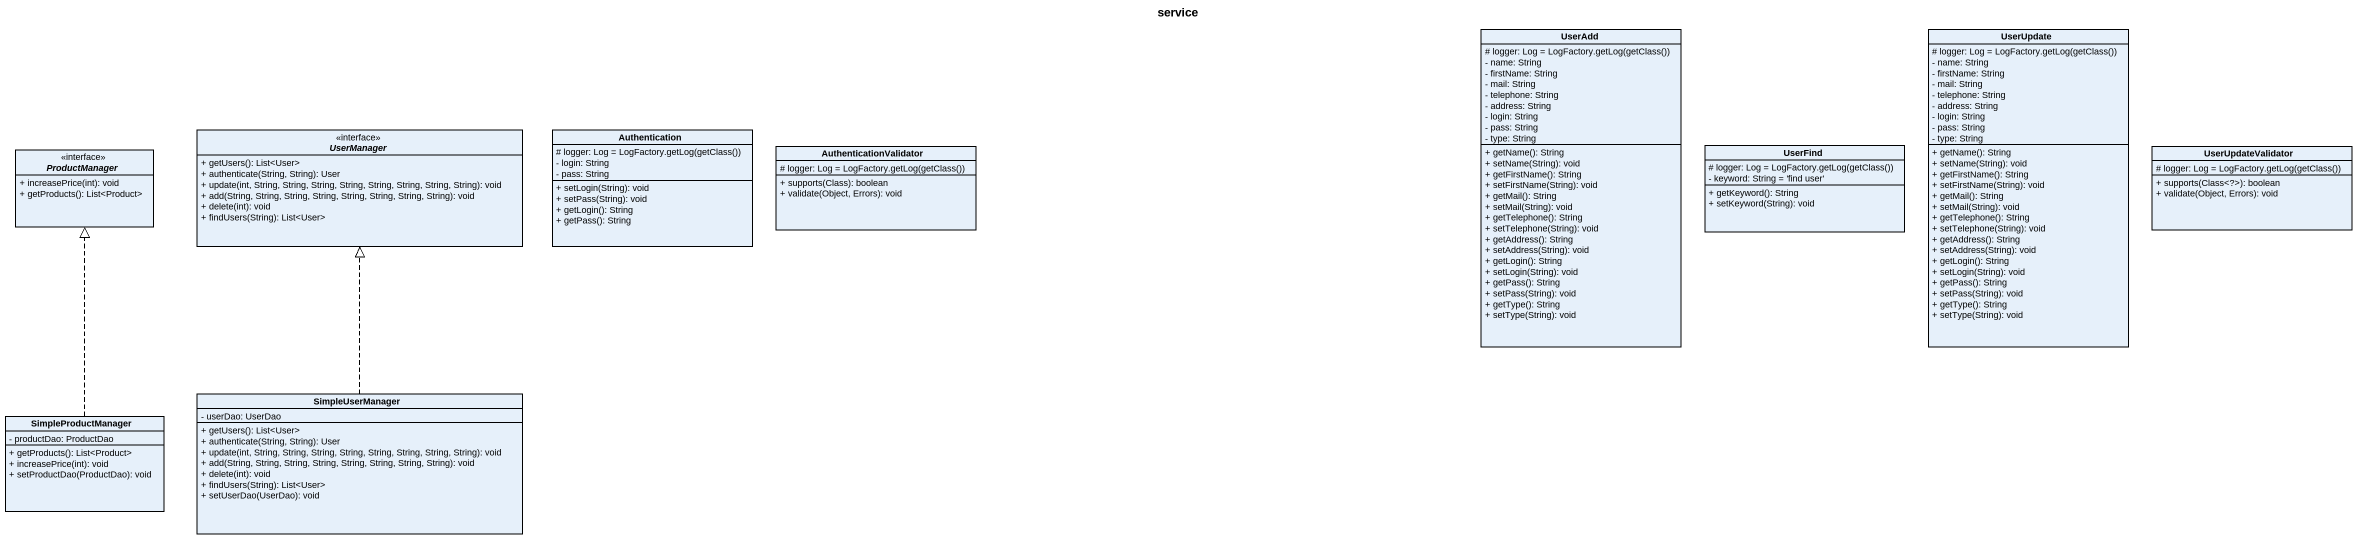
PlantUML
@startuml
title service
hide circle
hide empty members
skinparam classAttributeIconSize 0
class UserAdd {
  {field} # logger: Log = LogFactory.getLog(getClass())
  - name: String
  - firstName: String
  - mail: String
  - telephone: String
  - address: String
  - login: String
  - pass: String
  - type: String
  + getName(): String
  + setName(String): void
  + getFirstName(): String
  + setFirstName(String): void
  + getMail(): String
  + setMail(String): void
  + getTelephone(): String
  + setTelephone(String): void
  + getAddress(): String
  + setAddress(String): void
  + getLogin(): String
  + setLogin(String): void
  + getPass(): String
  + setPass(String): void
  + getType(): String
  + setType(String): void
}
class UserUpdate {
  {field} # logger: Log = LogFactory.getLog(getClass())
  - name: String
  - firstName: String
  - mail: String
  - telephone: String
  - address: String
  - login: String
  - pass: String
  - type: String
  + getName(): String
  + setName(String): void
  + getFirstName(): String
  + setFirstName(String): void
  + getMail(): String
  + setMail(String): void
  + getTelephone(): String
  + setTelephone(String): void
  + getAddress(): String
  + setAddress(String): void
  + getLogin(): String
  + setLogin(String): void
  + getPass(): String
  + setPass(String): void
  + getType(): String
  + setType(String): void
}
interface UserManager <<interface>> {
  + getUsers(): List<User>
  + authenticate(String, String): User
  + update(int, String, String, String, String, String, String, String, String): void
  + add(String, String, String, String, String, String, String, String): void
  + delete(int): void
  + findUsers(String): List<User>
}
class Authentication {
  {field} # logger: Log = LogFactory.getLog(getClass())
  - login: String
  - pass: String
  + setLogin(String): void
  + setPass(String): void
  + getLogin(): String
  + getPass(): String
}
interface ProductManager <<interface>> {
  + increasePrice(int): void
  + getProducts(): List<Product>
}
class AuthenticationValidator {
  {field} # logger: Log = LogFactory.getLog(getClass())
  + supports(Class): boolean
  + validate(Object, Errors): void
}
class UserFind {
  {field} # logger: Log = LogFactory.getLog(getClass())
  - keyword: String = 'find user'
  + getKeyword(): String
  + setKeyword(String): void
}
class UserUpdateValidator {
  {field} # logger: Log = LogFactory.getLog(getClass())
  + supports(Class<?>): boolean
  + validate(Object, Errors): void
}
class SimpleUserManager {
  - userDao: UserDao
  + getUsers(): List<User>
  + authenticate(String, String): User
  + update(int, String, String, String, String, String, String, String, String): void
  + add(String, String, String, String, String, String, String, String): void
  + delete(int): void
  + findUsers(String): List<User>
  + setUserDao(UserDao): void
}
class SimpleProductManager {
  - productDao: ProductDao
  + getProducts(): List<Product>
  + increasePrice(int): void
  + setProductDao(ProductDao): void
}
SimpleUserManager .up.|> UserManager
SimpleProductManager .up.|> ProductManager
@enduml
